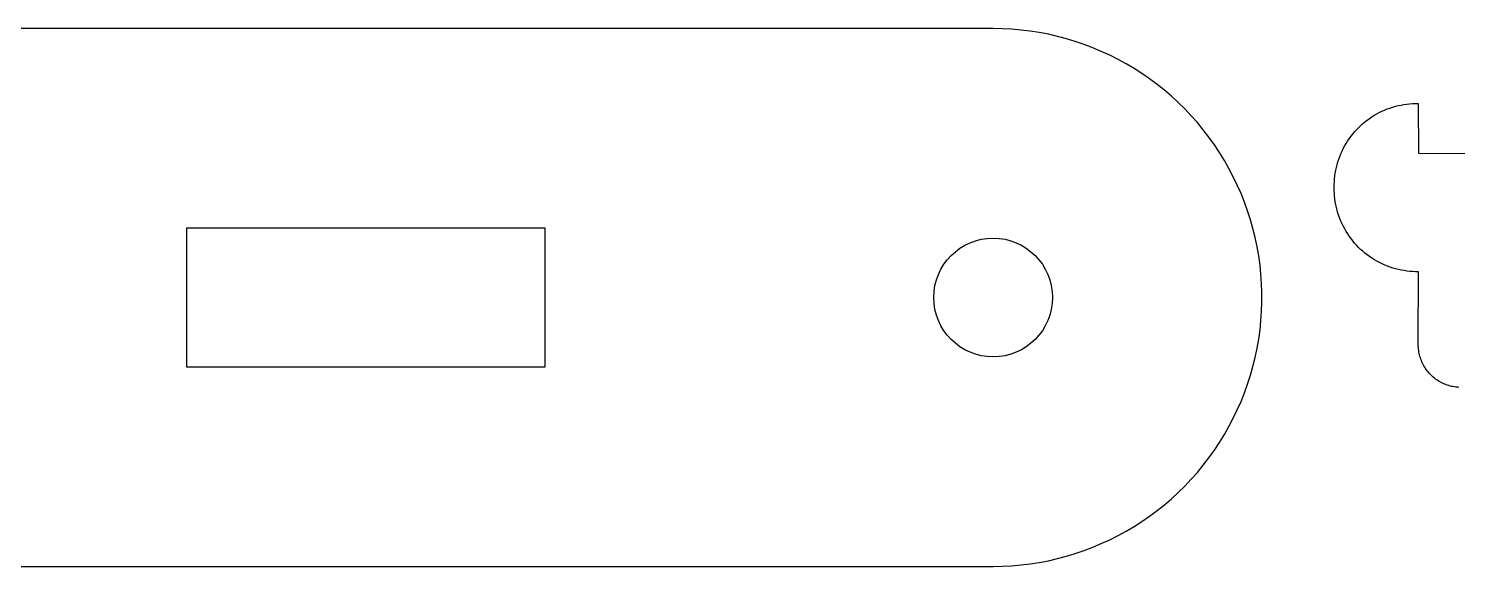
# Model space of a CAD drawing. Extents: x -24 to 6, y -20.7 to -0.7.
# Drawn here: x -15.553 to -12.364, y -6.898 to -5.698 of the extents above; entities that cross this region are included whole.
import ezdxf

# ---------------------------------------------------------------- set-up
doc = ezdxf.new("R2010")
doc.units = 0
doc.layers.add('LAYER_1', color=7, linetype='CONTINUOUS')

msp = doc.modelspace()

# ---------------------------------------------------------------- linework, layer by layer
at = {"layer": 'LAYER_1', "color": 250}
for p, q in [((-13.4001, -5.6983), (-20.8856, -5.6983)), ((-13.3794, -5.6987), (-13.4001, -5.6983)), ((-13.3587, -5.6997), (-13.3794, -5.6987)), ((-13.338, -5.7015), (-13.3587, -5.6997)), ((-13.3175, -5.704), (-13.338, -5.7015)), ((-13.297, -5.7072), (-13.3175, -5.704)), ((-13.2767, -5.7111), (-13.297, -5.7072)), ((-13.2565, -5.7157), (-13.2767, -5.7111)), ((-13.2365, -5.721), (-13.2565, -5.7157)), ((-13.2166, -5.727), (-13.2365, -5.721)), ((-13.197, -5.7337), (-13.2166, -5.727)), ((-13.1777, -5.741), (-13.197, -5.7337)), ((-13.1586, -5.7491), (-13.1777, -5.741)), ((-13.1397, -5.7577), (-13.1586, -5.7491)), ((-13.1212, -5.767), (-13.1397, -5.7577)), ((-13.1031, -5.777), (-13.1212, -5.767)), ((-13.0852, -5.7875), (-13.1031, -5.777)), ((-13.0678, -5.7987), (-13.0852, -5.7875)), ((-13.0508, -5.8105), (-13.0678, -5.7987)), ((-13.0341, -5.8228), (-13.0508, -5.8105)), ((-13.0179, -5.8357), (-13.0341, -5.8228)), ((-13.0022, -5.8492), (-13.0179, -5.8357)), ((-12.9869, -5.8632), (-13.0022, -5.8492)), ((-12.9722, -5.8777), (-12.9869, -5.8632)), ((-12.4896, -5.8688), (-12.4833, -5.8676)), ((-12.4833, -5.8676), (-12.4769, -5.8667)), ((-12.4769, -5.8667), (-12.4705, -5.8661)), ((-12.4705, -5.8661), (-12.4641, -5.8656)), ((-12.4641, -5.8656), (-12.4577, -5.8654)), ((-12.4577, -5.8654), (-12.4513, -5.8653)), ((-12.4513, -5.8653), (-12.4509, -5.9763)), ((-12.9579, -5.8927), (-12.9722, -5.8777)), ((-12.9442, -5.9082), (-12.9579, -5.8927)), ((-12.5653, -5.9026), (-12.5601, -5.8988)), ((-12.5601, -5.8988), (-12.5548, -5.8952)), ((-12.5548, -5.8952), (-12.5493, -5.8918)), ((-12.5493, -5.8918), (-12.5437, -5.8885)), ((-12.5437, -5.8885), (-12.5381, -5.8855)), ((-12.5381, -5.8855), (-12.5323, -5.8827)), ((-12.5323, -5.8827), (-12.5264, -5.8801)), ((-12.5264, -5.8801), (-12.5205, -5.8777)), ((-12.5205, -5.8777), (-12.5144, -5.8755)), ((-12.5144, -5.8755), (-12.5083, -5.8735)), ((-12.5083, -5.8735), (-12.5021, -5.8717)), ((-12.5021, -5.8717), (-12.4959, -5.8701)), ((-12.4959, -5.8701), (-12.4896, -5.8688)), ((-12.931, -5.9242), (-12.9442, -5.9082)), ((-12.9183, -5.9406), (-12.931, -5.9242)), ((-12.5976, -5.9337), (-12.5935, -5.9288)), ((-12.5935, -5.9288), (-12.5892, -5.924)), ((-12.5892, -5.924), (-12.5847, -5.9194)), ((-12.5847, -5.9194), (-12.5801, -5.915)), ((-12.5801, -5.915), (-12.5753, -5.9107)), ((-12.5753, -5.9107), (-12.5704, -5.9065)), ((-12.5704, -5.9065), (-12.5653, -5.9026)), ((-12.9063, -5.9575), (-12.9183, -5.9406)), ((-12.8948, -5.9747), (-12.9063, -5.9575)), ((-12.6186, -5.966), (-12.6156, -5.9603)), ((-12.6156, -5.9603), (-12.6123, -5.9548)), ((-12.6123, -5.9548), (-12.6089, -5.9493)), ((-12.6089, -5.9493), (-12.6053, -5.944)), ((-12.6053, -5.944), (-12.6015, -5.9388)), ((-12.6015, -5.9388), (-12.5976, -5.9337)), ((-12.8839, -5.9923), (-12.8948, -5.9747)), ((-12.8737, -6.0103), (-12.8839, -5.9923)), ((-12.6307, -5.9958), (-12.6287, -5.9897)), ((-12.6287, -5.9897), (-12.6264, -5.9836)), ((-12.6264, -5.9836), (-12.624, -5.9777)), ((-12.624, -5.9777), (-12.6214, -5.9718)), ((-12.6214, -5.9718), (-12.6186, -5.966)), ((-12.4509, -5.9763), (-12.1413, -5.9774)), ((-12.8641, -6.0287), (-12.8737, -6.0103)), ((-12.6381, -6.0336), (-12.6374, -6.0272)), ((-12.6374, -6.0272), (-12.6365, -6.0208)), ((-12.6365, -6.0208), (-12.6353, -6.0145)), ((-12.6353, -6.0145), (-12.634, -6.0082)), ((-12.634, -6.0082), (-12.6324, -6.002)), ((-12.6324, -6.002), (-12.6307, -5.9958)), ((-12.8551, -6.0473), (-12.8641, -6.0287)), ((-12.8467, -6.0663), (-12.8551, -6.0473)), ((-12.6388, -6.0464), (-12.6385, -6.04)), ((-12.6388, -6.0528), (-12.6388, -6.0464)), ((-12.6388, -6.0593), (-12.6388, -6.0528)), ((-12.6385, -6.04), (-12.6381, -6.0336)), ((-12.8391, -6.0855), (-12.8467, -6.0663)), ((-12.832, -6.105), (-12.8391, -6.0855)), ((-12.6385, -6.0657), (-12.6388, -6.0593)), ((-12.638, -6.0721), (-12.6385, -6.0657)), ((-12.6373, -6.0785), (-12.638, -6.0721)), ((-12.6364, -6.0849), (-12.6373, -6.0785)), ((-12.6353, -6.0912), (-12.6364, -6.0849)), ((-12.8257, -6.1248), (-12.832, -6.105)), ((-12.6339, -6.0975), (-12.6353, -6.0912)), ((-12.6323, -6.1038), (-12.6339, -6.0975)), ((-12.6305, -6.1099), (-12.6323, -6.1038)), ((-12.6285, -6.1161), (-12.6305, -6.1099)), ((-12.6263, -6.1221), (-12.6285, -6.1161)), ((-12.6239, -6.1281), (-12.6263, -6.1221)), ((-14.4001, -6.1433), (-15.2001, -6.1433)), ((-15.2001, -6.1433), (-15.2001, -6.1483)), ((-15.2001, -6.1483), (-15.2001, -6.4483)), ((-14.4001, -6.1483), (-14.4001, -6.1433)), ((-14.4001, -6.4483), (-14.4001, -6.1483)), ((-12.8201, -6.1447), (-12.8257, -6.1248)), ((-12.8151, -6.1648), (-12.8201, -6.1447)), ((-12.6212, -6.1339), (-12.6239, -6.1281)), ((-12.6184, -6.1397), (-12.6212, -6.1339)), ((-12.6154, -6.1454), (-12.6184, -6.1397)), ((-12.6122, -6.151), (-12.6154, -6.1454)), ((-12.6087, -6.1564), (-12.6122, -6.151)), ((-12.8109, -6.1851), (-12.8151, -6.1648)), ((-12.8073, -6.2055), (-12.8109, -6.1851)), ((-12.6051, -6.1618), (-12.6087, -6.1564)), ((-12.6013, -6.167), (-12.6051, -6.1618)), ((-12.5974, -6.172), (-12.6013, -6.167)), ((-12.5932, -6.177), (-12.5974, -6.172)), ((-12.5889, -6.1818), (-12.5932, -6.177)), ((-12.5844, -6.1864), (-12.5889, -6.1818)), ((-12.5798, -6.1909), (-12.5844, -6.1864)), ((-12.8044, -6.226), (-12.8073, -6.2055)), ((-12.575, -6.1952), (-12.5798, -6.1909)), ((-12.5701, -6.1993), (-12.575, -6.1952)), ((-12.565, -6.2033), (-12.5701, -6.1993)), ((-12.5598, -6.2071), (-12.565, -6.2033)), ((-12.5545, -6.2107), (-12.5598, -6.2071)), ((-12.549, -6.2141), (-12.5545, -6.2107)), ((-12.5435, -6.2173), (-12.549, -6.2141)), ((-12.5378, -6.2204), (-12.5435, -6.2173)), ((-12.8023, -6.2466), (-12.8044, -6.226)), ((-12.8009, -6.2672), (-12.8023, -6.2466)), ((-12.532, -6.2232), (-12.5378, -6.2204)), ((-12.5261, -6.2258), (-12.532, -6.2232)), ((-12.5202, -6.2283), (-12.5261, -6.2258)), ((-12.5141, -6.2305), (-12.5202, -6.2283)), ((-12.508, -6.2325), (-12.5141, -6.2305)), ((-12.5018, -6.2343), (-12.508, -6.2325)), ((-12.4956, -6.2359), (-12.5018, -6.2343)), ((-12.4893, -6.2372), (-12.4956, -6.2359)), ((-12.483, -6.2384), (-12.4893, -6.2372)), ((-12.4766, -6.2393), (-12.483, -6.2384)), ((-12.4702, -6.24), (-12.4766, -6.2393)), ((-12.4638, -6.2405), (-12.4702, -6.24)), ((-12.4573, -6.2407), (-12.4638, -6.2405)), ((-12.4509, -6.2408), (-12.4573, -6.2407)), ((-12.4511, -6.4004), (-12.4509, -6.2408)), ((-12.8002, -6.2879), (-12.8009, -6.2672)), ((-12.8009, -6.3294), (-12.8002, -6.3087)), ((-12.8002, -6.3087), (-12.8002, -6.2879)), ((-12.8023, -6.35), (-12.8009, -6.3294)), ((-12.8073, -6.3911), (-12.8044, -6.3706)), ((-12.8044, -6.3706), (-12.8023, -6.35)), ((-12.8109, -6.4115), (-12.8073, -6.3911)), ((-12.4512, -6.4037), (-12.4511, -6.4004)), ((-12.4511, -6.407), (-12.4512, -6.4037)), ((-12.4509, -6.4103), (-12.4511, -6.407)), ((-12.8201, -6.4519), (-12.8151, -6.4318)), ((-12.8151, -6.4318), (-12.8109, -6.4115)), ((-12.4506, -6.4136), (-12.4509, -6.4103)), ((-12.4502, -6.4168), (-12.4506, -6.4136)), ((-12.4497, -6.4201), (-12.4502, -6.4168)), ((-12.4491, -6.4233), (-12.4497, -6.4201)), ((-12.4483, -6.4265), (-12.4491, -6.4233)), ((-12.4475, -6.4297), (-12.4483, -6.4265)), ((-12.4465, -6.4328), (-12.4475, -6.4297)), ((-12.4455, -6.4359), (-12.4465, -6.4328)), ((-12.4443, -6.439), (-12.4455, -6.4359)), ((-12.443, -6.442), (-12.4443, -6.439)), ((-15.2001, -6.4483), (-15.2001, -6.4533)), ((-15.2001, -6.4533), (-14.4001, -6.4533)), ((-14.4001, -6.4533), (-14.4001, -6.4483)), ((-12.8321, -6.4916), (-12.8257, -6.4719)), ((-12.8257, -6.4719), (-12.8201, -6.4519)), ((-12.4416, -6.445), (-12.443, -6.442)), ((-12.4401, -6.448), (-12.4416, -6.445)), ((-12.4386, -6.4508), (-12.4401, -6.448)), ((-12.4369, -6.4537), (-12.4386, -6.4508)), ((-12.4351, -6.4564), (-12.4369, -6.4537)), ((-12.4332, -6.4591), (-12.4351, -6.4564)), ((-12.4313, -6.4618), (-12.4332, -6.4591)), ((-12.4292, -6.4643), (-12.4313, -6.4618)), ((-12.4271, -6.4668), (-12.4292, -6.4643)), ((-12.4248, -6.4693), (-12.4271, -6.4668)), ((-12.4225, -6.4716), (-12.4248, -6.4693)), ((-12.4201, -6.4739), (-12.4225, -6.4716)), ((-12.8391, -6.5111), (-12.8321, -6.4916)), ((-12.4177, -6.4761), (-12.4201, -6.4739)), ((-12.4152, -6.4781), (-12.4177, -6.4761)), ((-12.4125, -6.4802), (-12.4152, -6.4781)), ((-12.4099, -6.4821), (-12.4125, -6.4802)), ((-12.4071, -6.4839), (-12.4099, -6.4821)), ((-12.4043, -6.4856), (-12.4071, -6.4839)), ((-12.4015, -6.4872), (-12.4043, -6.4856)), ((-12.3986, -6.4888), (-12.4015, -6.4872)), ((-12.3956, -6.4902), (-12.3986, -6.4888)), ((-12.3926, -6.4915), (-12.3956, -6.4902)), ((-12.3895, -6.4927), (-12.3926, -6.4915)), ((-12.3864, -6.4939), (-12.3895, -6.4927)), ((-12.3833, -6.4949), (-12.3864, -6.4939)), ((-12.3802, -6.4958), (-12.3833, -6.4949)), ((-12.377, -6.4966), (-12.3802, -6.4958)), ((-12.3737, -6.4972), (-12.377, -6.4966)), ((-12.3705, -6.4978), (-12.3737, -6.4972)), ((-12.3672, -6.4983), (-12.3705, -6.4978)), ((-12.364, -6.4986), (-12.3672, -6.4983)), ((-12.3607, -6.4989), (-12.364, -6.4986)), ((-12.8551, -6.5493), (-12.8467, -6.5303)), ((-12.8467, -6.5303), (-12.8391, -6.5111)), ((-12.8737, -6.5863), (-12.8641, -6.5679)), ((-12.8641, -6.5679), (-12.8551, -6.5493)), ((-12.8839, -6.6043), (-12.8737, -6.5863)), ((-12.9063, -6.6391), (-12.8948, -6.6219)), ((-12.8948, -6.6219), (-12.8839, -6.6043)), ((-12.931, -6.6724), (-12.9183, -6.656)), ((-12.9183, -6.656), (-12.9063, -6.6391)), ((-12.9579, -6.7039), (-12.9442, -6.6884)), ((-12.9442, -6.6884), (-12.931, -6.6724)), ((-12.9869, -6.7334), (-12.9722, -6.7189)), ((-12.9722, -6.7189), (-12.9579, -6.7039)), ((-13.0179, -6.7609), (-13.0022, -6.7474)), ((-13.0022, -6.7474), (-12.9869, -6.7334)), ((-13.0678, -6.7979), (-13.0508, -6.7861)), ((-13.0508, -6.7861), (-13.0341, -6.7738)), ((-13.0341, -6.7738), (-13.0179, -6.7609)), ((-13.1212, -6.8296), (-13.1031, -6.8196)), ((-13.1031, -6.8196), (-13.0853, -6.8091)), ((-13.0853, -6.8091), (-13.0678, -6.7979)), ((-13.197, -6.8629), (-13.1777, -6.8556)), ((-13.1777, -6.8556), (-13.1586, -6.8475)), ((-13.1586, -6.8475), (-13.1397, -6.8389)), ((-13.1397, -6.8389), (-13.1212, -6.8296)), ((-13.297, -6.8894), (-13.2767, -6.8855)), ((-13.2767, -6.8855), (-13.2565, -6.8809)), ((-13.2565, -6.8809), (-13.2365, -6.8756)), ((-13.2365, -6.8756), (-13.2166, -6.8696)), ((-13.2166, -6.8696), (-13.197, -6.8629)), ((-20.8856, -6.8983), (-13.4001, -6.8983)), ((-13.4001, -6.8983), (-13.3794, -6.8979)), ((-13.3794, -6.8979), (-13.3587, -6.8969)), ((-13.3587, -6.8969), (-13.338, -6.8951)), ((-13.338, -6.8951), (-13.3175, -6.8926)), ((-13.3175, -6.8926), (-13.297, -6.8894))]:
    msp.add_line(p, q, dxfattribs=at)
msp.add_circle((-13.4001, -6.2983), 0.1325, dxfattribs=at)

doc.saveas('drawing.dxf')
